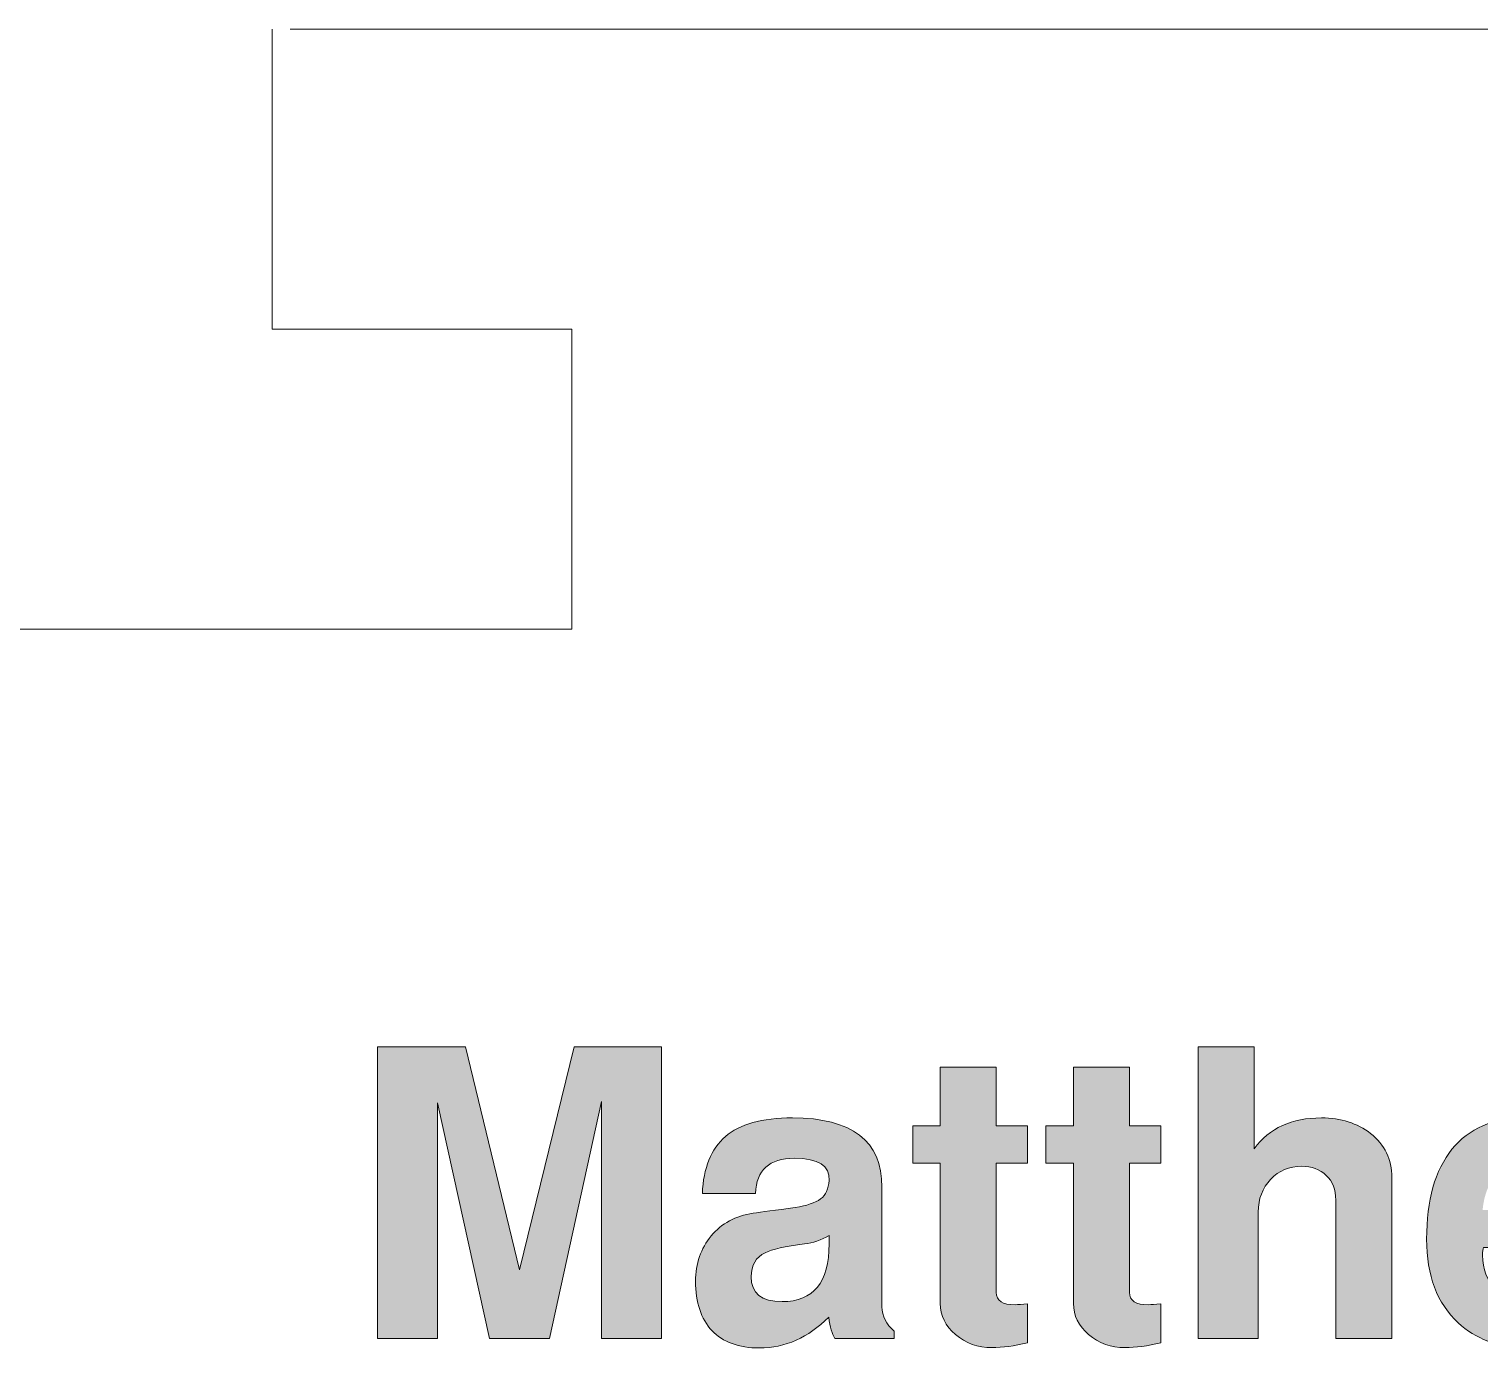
# Model space of a CAD drawing. Header units: inches. Extents: x 0.25 to 7.95, y -7.13 to -0.25.
# Drawn here: x 6.74 to 7.344, y -3.518 to -2.969 of the extents above; entities that cross this region are included whole.
import ezdxf

# ---------------------------------------------------------------- set-up
doc = ezdxf.new("R2010")
doc.units = ezdxf.units.IN
doc.header["$MEASUREMENT"] = 0
doc.layers.add('Layer 1', color=7, linetype='Continuous')

# ---------------------------------------------------------------- blocks, each defined once
blk = doc.blocks.new('block 71')
at = {"layer": 'Layer 1', "true_color": 0xed1f24}
h = blk.add_hatch(color=240, dxfattribs=at)
h.dxf.hatch_style = 2
h.paths.add_polyline_path([(7.00381, -3.51396), (6.97881, -3.51396), (6.97881, -3.4153), (6.95715, -3.51396), (6.93214, -3.51396), (6.91047, -3.4158), (6.91047, -3.51396), (6.88548, -3.51396), (6.88548, -3.39246), (6.92206, -3.39246), (6.94463, -3.48548), (6.96745, -3.39246), (7.00381, -3.39246)])
h = blk.add_hatch(color=240, dxfattribs=at)
h.dxf.hatch_style = 2
edge = h.paths.add_edge_path()
edge.add_spline(control_points=[(7.30814, -3.51396), (7.30814, -3.51396), (7.2848, -3.51396), (7.2848, -3.51396), (7.2848, -3.51396), (7.2848, -3.45633), (7.2848, -3.45633), (7.2848, -3.45199), (7.28347, -3.44856), (7.28081, -3.44606), (7.27814, -3.44355), (7.27475, -3.44229), (7.27064, -3.44229), (7.26541, -3.44229), (7.26108, -3.44411), (7.25764, -3.44773), (7.2542, -3.45135), (7.25248, -3.45589), (7.25248, -3.46134), (7.25248, -3.46134), (7.25248, -3.51396), (7.25248, -3.51396), (7.25248, -3.51396), (7.22747, -3.51396), (7.22747, -3.51396), (7.22747, -3.51396), (7.22747, -3.39246), (7.22747, -3.39246), (7.22747, -3.39246), (7.25081, -3.39246), (7.25081, -3.39246), (7.25081, -3.39246), (7.25081, -3.43496), (7.25081, -3.43496), (7.25714, -3.42641), (7.26647, -3.42213), (7.27881, -3.42213), (7.28691, -3.42213), (7.29375, -3.4243), (7.29931, -3.42863), (7.3052, -3.4333), (7.30814, -3.43941), (7.30814, -3.44696), (7.30814, -3.44696), (7.30814, -3.51396), (7.30814, -3.51396)], knot_values=[0, 0, 0, 0, 1, 1, 1, 2, 2, 2, 3, 3, 3, 4, 4, 4, 5, 5, 5, 6, 6, 6, 7, 7, 7, 8, 8, 8, 9, 9, 9, 10, 10, 10, 11, 11, 11, 12, 12, 12, 13, 13, 13, 14, 14, 14, 15, 15, 15, 15], degree=3, periodic=1)
h = blk.add_hatch(color=240, dxfattribs=at)
h.dxf.hatch_style = 2
edge = h.paths.add_edge_path()
edge.add_spline(control_points=[(7.15631, -3.51579), (7.15087, -3.51713), (7.14592, -3.5178), (7.14148, -3.5178), (7.13559, -3.5178), (7.13053, -3.51599), (7.12631, -3.51238), (7.12208, -3.50877), (7.11997, -3.50446), (7.11997, -3.49946), (7.11997, -3.49946), (7.11997, -3.44097), (7.11997, -3.44097), (7.11997, -3.44097), (7.10848, -3.44097), (7.10848, -3.44097), (7.10848, -3.44097), (7.10848, -3.42546), (7.10848, -3.42546), (7.10848, -3.42546), (7.11997, -3.42546), (7.11997, -3.42546), (7.11997, -3.42546), (7.11997, -3.40096), (7.11997, -3.40096), (7.11997, -3.40096), (7.14331, -3.40096), (7.14331, -3.40096), (7.14331, -3.40096), (7.14331, -3.42546), (7.14331, -3.42546), (7.14331, -3.42546), (7.15631, -3.42546), (7.15631, -3.42546), (7.15631, -3.42546), (7.15631, -3.44097), (7.15631, -3.44097), (7.15631, -3.44097), (7.14331, -3.44097), (7.14331, -3.44097), (7.14331, -3.44097), (7.14331, -3.4948), (7.14331, -3.4948), (7.14331, -3.49824), (7.14592, -3.49997), (7.15114, -3.49997), (7.15236, -3.49985), (7.15409, -3.49974), (7.15631, -3.49963), (7.15631, -3.49963), (7.15631, -3.51579), (7.15631, -3.51579)], knot_values=[0, 0, 0, 0, 1, 1, 1, 2, 2, 2, 3, 3, 3, 4, 4, 4, 5, 5, 5, 6, 6, 6, 7, 7, 7, 8, 8, 8, 9, 9, 9, 10, 10, 10, 11, 11, 11, 12, 12, 12, 13, 13, 13, 14, 14, 14, 15, 15, 15, 16, 16, 16, 17, 17, 17, 17], degree=3, periodic=1)
h = blk.add_hatch(color=240, dxfattribs=at)
h.dxf.hatch_style = 2
edge = h.paths.add_edge_path()
edge.add_spline(control_points=[(7.21181, -3.51579), (7.20636, -3.51713), (7.20142, -3.5178), (7.19697, -3.5178), (7.19108, -3.5178), (7.18603, -3.51599), (7.1818, -3.51238), (7.17758, -3.50877), (7.17547, -3.50446), (7.17547, -3.49946), (7.17547, -3.49946), (7.17547, -3.44097), (7.17547, -3.44097), (7.17547, -3.44097), (7.16397, -3.44097), (7.16397, -3.44097), (7.16397, -3.44097), (7.16397, -3.42546), (7.16397, -3.42546), (7.16397, -3.42546), (7.17547, -3.42546), (7.17547, -3.42546), (7.17547, -3.42546), (7.17547, -3.40096), (7.17547, -3.40096), (7.17547, -3.40096), (7.19881, -3.40096), (7.19881, -3.40096), (7.19881, -3.40096), (7.19881, -3.42546), (7.19881, -3.42546), (7.19881, -3.42546), (7.21181, -3.42546), (7.21181, -3.42546), (7.21181, -3.42546), (7.21181, -3.44097), (7.21181, -3.44097), (7.21181, -3.44097), (7.19881, -3.44097), (7.19881, -3.44097), (7.19881, -3.44097), (7.19881, -3.4948), (7.19881, -3.4948), (7.19881, -3.49824), (7.20142, -3.49997), (7.20664, -3.49997), (7.20786, -3.49985), (7.20958, -3.49974), (7.21181, -3.49963), (7.21181, -3.49963), (7.21181, -3.51579), (7.21181, -3.51579)], knot_values=[0, 0, 0, 0, 1, 1, 1, 2, 2, 2, 3, 3, 3, 4, 4, 4, 5, 5, 5, 6, 6, 6, 7, 7, 7, 8, 8, 8, 9, 9, 9, 10, 10, 10, 11, 11, 11, 12, 12, 12, 13, 13, 13, 14, 14, 14, 15, 15, 15, 16, 16, 16, 17, 17, 17, 17], degree=3, periodic=1)
h = blk.add_hatch(color=240, dxfattribs=at)
h.dxf.hatch_style = 2
edge = h.paths.add_edge_path()
edge.add_spline(control_points=[(7.10081, -3.51396), (7.10081, -3.51396), (7.07598, -3.51396), (7.07598, -3.51396), (7.07487, -3.51219), (7.07404, -3.50924), (7.07348, -3.50513), (7.06492, -3.51369), (7.05531, -3.51796), (7.04464, -3.51796), (7.03598, -3.51796), (7.02936, -3.51554), (7.02481, -3.51072), (7.02026, -3.50588), (7.01798, -3.49902), (7.01798, -3.49013), (7.01798, -3.48279), (7.02015, -3.47652), (7.02448, -3.4713), (7.02882, -3.46608), (7.03465, -3.46291), (7.04198, -3.4618), (7.04542, -3.46135), (7.05126, -3.46058), (7.05948, -3.45947), (7.06436, -3.45869), (7.0679, -3.45749), (7.07006, -3.45588), (7.07223, -3.45427), (7.07342, -3.45169), (7.07365, -3.44813), (7.07398, -3.44202), (7.06915, -3.43896), (7.05914, -3.43896), (7.0487, -3.43896), (7.04331, -3.44385), (7.04298, -3.45363), (7.04298, -3.45363), (7.02081, -3.45363), (7.02081, -3.45363), (7.02125, -3.44297), (7.02445, -3.43505), (7.0304, -3.42988), (7.03634, -3.42472), (7.04565, -3.42213), (7.05832, -3.42213), (7.0832, -3.42213), (7.09565, -3.43174), (7.09565, -3.45096), (7.09565, -3.45096), (7.09565, -3.50079), (7.09565, -3.50079), (7.09565, -3.50469), (7.09736, -3.50808), (7.10081, -3.51097), (7.10081, -3.51097), (7.10081, -3.51396), (7.10081, -3.51396)], knot_values=[0, 0, 0, 0, 1, 1, 1, 2, 2, 2, 3, 3, 3, 4, 4, 4, 5, 5, 5, 6, 6, 6, 7, 7, 7, 8, 8, 8, 9, 9, 9, 10, 10, 10, 11, 11, 11, 12, 12, 12, 13, 13, 13, 14, 14, 14, 15, 15, 15, 16, 16, 16, 17, 17, 17, 18, 18, 18, 19, 19, 19, 19], degree=3, periodic=1)
edge = h.paths.add_edge_path()
edge.add_spline(control_points=[(7.07365, -3.47463), (7.07365, -3.47463), (7.07365, -3.47113), (7.07365, -3.47113), (7.07029, -3.47302), (7.06689, -3.47419), (7.06343, -3.47463), (7.05527, -3.47563), (7.0498, -3.47685), (7.04701, -3.4783), (7.0431, -3.48019), (7.04114, -3.48352), (7.04114, -3.48829), (7.04114, -3.49519), (7.04544, -3.49863), (7.05404, -3.49863), (7.06711, -3.49863), (7.07365, -3.49063), (7.07365, -3.47463)], knot_values=[0, 0, 0, 0, 1, 1, 1, 2, 2, 2, 3, 3, 3, 4, 4, 4, 5, 5, 5, 6, 6, 6, 6], degree=3, periodic=1)
h = blk.add_hatch(color=240, dxfattribs=at)
h.dxf.hatch_style = 2
edge = h.paths.add_edge_path()
edge.add_spline(control_points=[(7.40664, -3.46896), (7.40664, -3.47163), (7.40647, -3.47402), (7.40614, -3.47613), (7.40614, -3.47613), (7.34631, -3.47613), (7.34631, -3.47613), (7.34608, -3.4768), (7.34597, -3.47785), (7.34597, -3.4793), (7.34597, -3.48519), (7.34779, -3.48994), (7.35142, -3.49354), (7.35506, -3.49716), (7.35979, -3.49896), (7.36563, -3.49896), (7.36948, -3.49896), (7.37305, -3.49786), (7.37636, -3.49563), (7.37933, -3.49352), (7.38121, -3.49113), (7.38197, -3.48846), (7.38197, -3.48846), (7.40564, -3.48846), (7.40564, -3.48846), (7.40253, -3.49724), (7.39705, -3.5043), (7.38922, -3.50963), (7.38139, -3.51496), (7.37264, -3.51763), (7.36298, -3.51763), (7.35219, -3.51763), (7.34314, -3.51424), (7.33581, -3.50747), (7.32703, -3.49936), (7.32264, -3.48775), (7.32264, -3.47263), (7.32264, -3.45641), (7.32617, -3.44394), (7.33322, -3.43521), (7.34028, -3.42649), (7.35042, -3.42213), (7.36364, -3.42213), (7.37653, -3.42213), (7.38692, -3.42644), (7.39481, -3.43505), (7.4027, -3.44366), (7.40664, -3.45496), (7.40664, -3.46896)], knot_values=[0, 0, 0, 0, 1, 1, 1, 2, 2, 2, 3, 3, 3, 4, 4, 4, 5, 5, 5, 6, 6, 6, 7, 7, 7, 8, 8, 8, 9, 9, 9, 10, 10, 10, 11, 11, 11, 12, 12, 12, 13, 13, 13, 14, 14, 14, 15, 15, 15, 16, 16, 16, 16], degree=3, periodic=1)
edge = h.paths.add_edge_path()
edge.add_spline(control_points=[(7.38197, -3.46046), (7.3813, -3.44791), (7.37547, -3.44163), (7.36448, -3.44163), (7.35337, -3.44163), (7.34721, -3.44791), (7.34597, -3.46046), (7.34597, -3.46046), (7.38197, -3.46046), (7.38197, -3.46046)], knot_values=[0, 0, 0, 0, 1, 1, 1, 2, 2, 2, 3, 3, 3, 3], degree=3, periodic=1)
at = {"layer": 'Layer 1', "lineweight": 0}
blk.add_lwpolyline([(7.00381, -3.51396), (6.97881, -3.51396), (6.97881, -3.4153), (6.95715, -3.51396), (6.93214, -3.51396), (6.91047, -3.4158), (6.91047, -3.51396), (6.88548, -3.51396), (6.88548, -3.39246), (6.92206, -3.39246), (6.94463, -3.48548), (6.96745, -3.39246), (7.00381, -3.39246), (7.00381, -3.51396)], dxfattribs=at)
for points, knots in [([(7.30814, -3.51396), (7.30814, -3.51396), (7.2848, -3.51396), (7.2848, -3.51396), (7.2848, -3.51396), (7.2848, -3.45633), (7.2848, -3.45633), (7.2848, -3.45199), (7.28347, -3.44856), (7.28081, -3.44606), (7.27814, -3.44355), (7.27475, -3.44229), (7.27064, -3.44229), (7.26541, -3.44229), (7.26108, -3.44411), (7.25764, -3.44773), (7.2542, -3.45135), (7.25248, -3.45589), (7.25248, -3.46134), (7.25248, -3.46134), (7.25248, -3.51396), (7.25248, -3.51396), (7.25248, -3.51396), (7.22747, -3.51396), (7.22747, -3.51396), (7.22747, -3.51396), (7.22747, -3.39246), (7.22747, -3.39246), (7.22747, -3.39246), (7.25081, -3.39246), (7.25081, -3.39246), (7.25081, -3.39246), (7.25081, -3.43496), (7.25081, -3.43496), (7.25714, -3.42641), (7.26647, -3.42213), (7.27881, -3.42213), (7.28691, -3.42213), (7.29375, -3.4243), (7.29931, -3.42863), (7.3052, -3.4333), (7.30814, -3.43941), (7.30814, -3.44696), (7.30814, -3.44696), (7.30814, -3.51396), (7.30814, -3.51396)], [0, 0, 0, 0, 1, 1, 1, 2, 2, 2, 3, 3, 3, 4, 4, 4, 5, 5, 5, 6, 6, 6, 7, 7, 7, 8, 8, 8, 9, 9, 9, 10, 10, 10, 11, 11, 11, 12, 12, 12, 13, 13, 13, 14, 14, 14, 15, 15, 15, 15]), ([(7.15631, -3.51579), (7.15087, -3.51713), (7.14592, -3.5178), (7.14148, -3.5178), (7.13559, -3.5178), (7.13053, -3.51599), (7.12631, -3.51238), (7.12208, -3.50877), (7.11997, -3.50446), (7.11997, -3.49946), (7.11997, -3.49946), (7.11997, -3.44097), (7.11997, -3.44097), (7.11997, -3.44097), (7.10848, -3.44097), (7.10848, -3.44097), (7.10848, -3.44097), (7.10848, -3.42546), (7.10848, -3.42546), (7.10848, -3.42546), (7.11997, -3.42546), (7.11997, -3.42546), (7.11997, -3.42546), (7.11997, -3.40096), (7.11997, -3.40096), (7.11997, -3.40096), (7.14331, -3.40096), (7.14331, -3.40096), (7.14331, -3.40096), (7.14331, -3.42546), (7.14331, -3.42546), (7.14331, -3.42546), (7.15631, -3.42546), (7.15631, -3.42546), (7.15631, -3.42546), (7.15631, -3.44097), (7.15631, -3.44097), (7.15631, -3.44097), (7.14331, -3.44097), (7.14331, -3.44097), (7.14331, -3.44097), (7.14331, -3.4948), (7.14331, -3.4948), (7.14331, -3.49824), (7.14592, -3.49997), (7.15114, -3.49997), (7.15236, -3.49985), (7.15409, -3.49974), (7.15631, -3.49963), (7.15631, -3.49963), (7.15631, -3.51579), (7.15631, -3.51579)], [0, 0, 0, 0, 1, 1, 1, 2, 2, 2, 3, 3, 3, 4, 4, 4, 5, 5, 5, 6, 6, 6, 7, 7, 7, 8, 8, 8, 9, 9, 9, 10, 10, 10, 11, 11, 11, 12, 12, 12, 13, 13, 13, 14, 14, 14, 15, 15, 15, 16, 16, 16, 17, 17, 17, 17]), ([(7.21181, -3.51579), (7.20636, -3.51713), (7.20142, -3.5178), (7.19697, -3.5178), (7.19108, -3.5178), (7.18603, -3.51599), (7.1818, -3.51238), (7.17758, -3.50877), (7.17547, -3.50446), (7.17547, -3.49946), (7.17547, -3.49946), (7.17547, -3.44097), (7.17547, -3.44097), (7.17547, -3.44097), (7.16397, -3.44097), (7.16397, -3.44097), (7.16397, -3.44097), (7.16397, -3.42546), (7.16397, -3.42546), (7.16397, -3.42546), (7.17547, -3.42546), (7.17547, -3.42546), (7.17547, -3.42546), (7.17547, -3.40096), (7.17547, -3.40096), (7.17547, -3.40096), (7.19881, -3.40096), (7.19881, -3.40096), (7.19881, -3.40096), (7.19881, -3.42546), (7.19881, -3.42546), (7.19881, -3.42546), (7.21181, -3.42546), (7.21181, -3.42546), (7.21181, -3.42546), (7.21181, -3.44097), (7.21181, -3.44097), (7.21181, -3.44097), (7.19881, -3.44097), (7.19881, -3.44097), (7.19881, -3.44097), (7.19881, -3.4948), (7.19881, -3.4948), (7.19881, -3.49824), (7.20142, -3.49997), (7.20664, -3.49997), (7.20786, -3.49985), (7.20958, -3.49974), (7.21181, -3.49963), (7.21181, -3.49963), (7.21181, -3.51579), (7.21181, -3.51579)], [0, 0, 0, 0, 1, 1, 1, 2, 2, 2, 3, 3, 3, 4, 4, 4, 5, 5, 5, 6, 6, 6, 7, 7, 7, 8, 8, 8, 9, 9, 9, 10, 10, 10, 11, 11, 11, 12, 12, 12, 13, 13, 13, 14, 14, 14, 15, 15, 15, 16, 16, 16, 17, 17, 17, 17]), ([(7.10081, -3.51396), (7.10081, -3.51396), (7.07598, -3.51396), (7.07598, -3.51396), (7.07487, -3.51219), (7.07404, -3.50924), (7.07348, -3.50513), (7.06492, -3.51369), (7.05531, -3.51796), (7.04464, -3.51796), (7.03598, -3.51796), (7.02936, -3.51554), (7.02481, -3.51072), (7.02026, -3.50588), (7.01798, -3.49902), (7.01798, -3.49013), (7.01798, -3.48279), (7.02015, -3.47652), (7.02448, -3.4713), (7.02882, -3.46608), (7.03465, -3.46291), (7.04198, -3.4618), (7.04542, -3.46135), (7.05126, -3.46058), (7.05948, -3.45947), (7.06436, -3.45869), (7.0679, -3.45749), (7.07006, -3.45588), (7.07223, -3.45427), (7.07342, -3.45169), (7.07365, -3.44813), (7.07398, -3.44202), (7.06915, -3.43896), (7.05914, -3.43896), (7.0487, -3.43896), (7.04331, -3.44385), (7.04298, -3.45363), (7.04298, -3.45363), (7.02081, -3.45363), (7.02081, -3.45363), (7.02125, -3.44297), (7.02445, -3.43505), (7.0304, -3.42988), (7.03634, -3.42472), (7.04565, -3.42213), (7.05832, -3.42213), (7.0832, -3.42213), (7.09565, -3.43174), (7.09565, -3.45096), (7.09565, -3.45096), (7.09565, -3.50079), (7.09565, -3.50079), (7.09565, -3.50469), (7.09736, -3.50808), (7.10081, -3.51097), (7.10081, -3.51097), (7.10081, -3.51396), (7.10081, -3.51396)], [0, 0, 0, 0, 1, 1, 1, 2, 2, 2, 3, 3, 3, 4, 4, 4, 5, 5, 5, 6, 6, 6, 7, 7, 7, 8, 8, 8, 9, 9, 9, 10, 10, 10, 11, 11, 11, 12, 12, 12, 13, 13, 13, 14, 14, 14, 15, 15, 15, 16, 16, 16, 17, 17, 17, 18, 18, 18, 19, 19, 19, 19]), ([(7.40664, -3.46896), (7.40664, -3.47163), (7.40647, -3.47402), (7.40614, -3.47613), (7.40614, -3.47613), (7.34631, -3.47613), (7.34631, -3.47613), (7.34608, -3.4768), (7.34597, -3.47785), (7.34597, -3.4793), (7.34597, -3.48519), (7.34779, -3.48994), (7.35142, -3.49354), (7.35506, -3.49716), (7.35979, -3.49896), (7.36563, -3.49896), (7.36948, -3.49896), (7.37305, -3.49786), (7.37636, -3.49563), (7.37933, -3.49352), (7.38121, -3.49113), (7.38197, -3.48846), (7.38197, -3.48846), (7.40564, -3.48846), (7.40564, -3.48846), (7.40253, -3.49724), (7.39705, -3.5043), (7.38922, -3.50963), (7.38139, -3.51496), (7.37264, -3.51763), (7.36298, -3.51763), (7.35219, -3.51763), (7.34314, -3.51424), (7.33581, -3.50747), (7.32703, -3.49936), (7.32264, -3.48775), (7.32264, -3.47263), (7.32264, -3.45641), (7.32617, -3.44394), (7.33322, -3.43521), (7.34028, -3.42649), (7.35042, -3.42213), (7.36364, -3.42213), (7.37653, -3.42213), (7.38692, -3.42644), (7.39481, -3.43505), (7.4027, -3.44366), (7.40664, -3.45496), (7.40664, -3.46896)], [0, 0, 0, 0, 1, 1, 1, 2, 2, 2, 3, 3, 3, 4, 4, 4, 5, 5, 5, 6, 6, 6, 7, 7, 7, 8, 8, 8, 9, 9, 9, 10, 10, 10, 11, 11, 11, 12, 12, 12, 13, 13, 13, 14, 14, 14, 15, 15, 15, 16, 16, 16, 16]), ([(7.07365, -3.47463), (7.07365, -3.47463), (7.07365, -3.47113), (7.07365, -3.47113), (7.07029, -3.47302), (7.06689, -3.47419), (7.06343, -3.47463), (7.05527, -3.47563), (7.0498, -3.47685), (7.04701, -3.4783), (7.0431, -3.48019), (7.04114, -3.48352), (7.04114, -3.48829), (7.04114, -3.49519), (7.04544, -3.49863), (7.05404, -3.49863), (7.06711, -3.49863), (7.07365, -3.49063), (7.07365, -3.47463)], [0, 0, 0, 0, 1, 1, 1, 2, 2, 2, 3, 3, 3, 4, 4, 4, 5, 5, 5, 6, 6, 6, 6])]:
    blk.add_open_spline(points, degree=3, knots=knots, dxfattribs=at)
blk = doc.blocks.new('block 69')
at = {"layer": 'Layer 1'}
blk.add_blockref('block 71', (0, 0), dxfattribs=at)
blk = doc.blocks.new('block 74')
at = {"layer": 'Layer 1', "color": 7, "lineweight": 5, "true_color": 0xffffff}
for points in [[(6.84147, -3.09355), (6.84147, -2.96855)], [(6.84897, -2.96855), (7.45205, -2.96855)], [(6.96647, -3.09355), (6.84147, -3.09355)], [(6.96647, -3.21855), (6.96647, -3.09355)], [(6.51388, -3.21855), (6.96647, -3.21855)]]:
    blk.add_lwpolyline(points, dxfattribs=at)

msp = doc.modelspace()

# ---------------------------------------------------------------- block references
at = {"layer": 'Layer 1'}
for name in ['block 74', 'block 69']:
    msp.add_blockref(name, (0, 0), dxfattribs=at)

doc.saveas('drawing.dxf')
